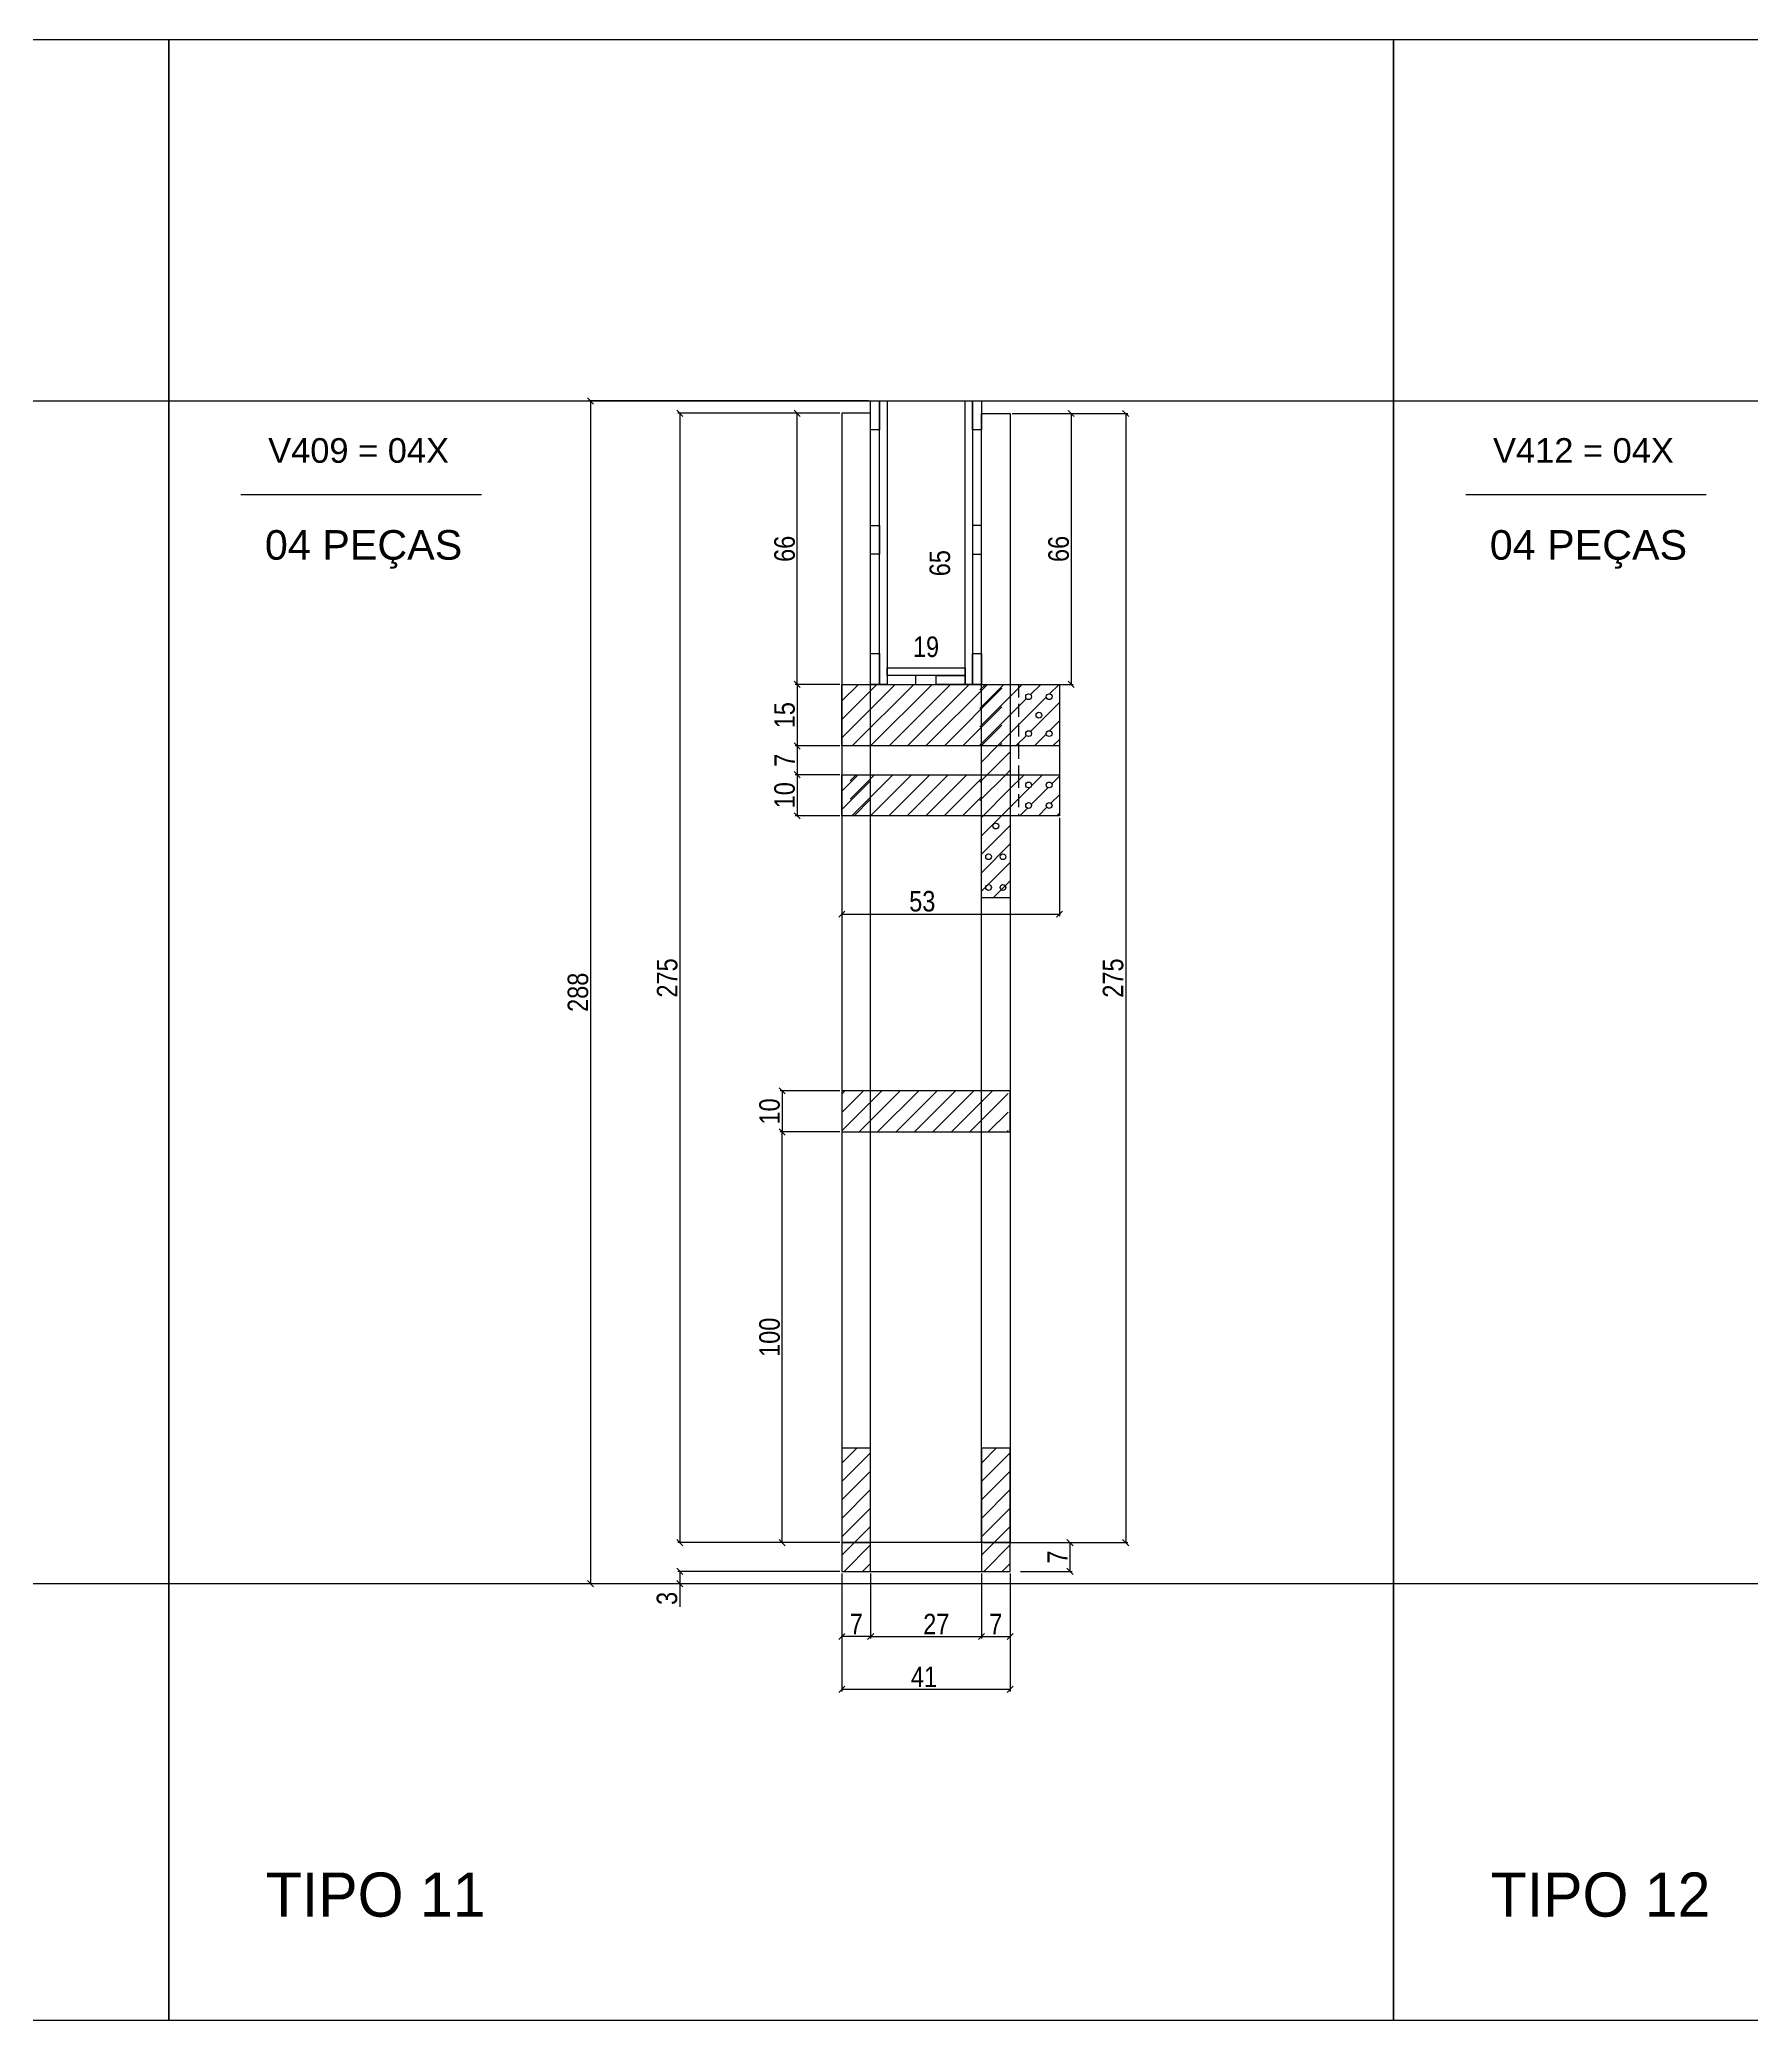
# Model space of a CAD drawing. Extents: x 17311 to 161354, y 153625 to 213544.
# Drawn here: x 20781 to 21615, y 208437 to 209402 of the extents above; entities that cross this region are included whole.
import ezdxf

# ---------------------------------------------------------------- set-up
doc = ezdxf.new("R2010")
doc.units = 0
doc.linetypes.add('DASHED2', pattern=[9.525, 6.35, -3.175])
doc.layers.get('0').update_dxf_attribs({"linetype": 'CONTINUOUS'})
doc.layers.get('DEFPOINTS').update_dxf_attribs({"linetype": 'CONTINUOUS'})
for name, color, linetype in [('8', 111, 'CONTINUOUS'), ('COTA', 241, 'CONTINUOUS'), ('detalhes', 4, 'CONTINUOUS'), ('HACHURA', 8, 'CONTINUOUS'), ('Painéis', 200, 'CONTINUOUS'), ('SARR_2.2x10', 60, 'CONTINUOUS'), ('SARR_7x7', 40, 'CONTINUOUS'), ('TIRAS REESCORAMENTO', 252, 'CONTINUOUS'), ('VIGAS', 3, 'CONTINUOUS')]:
    doc.layers.add(name, color=color, linetype=linetype)
doc.styles.add('COTA TECNICA 2X', font='techl___.ttf', dxfattribs={"height": 10})
doc.styles.add('R80-50', font='arial.ttf', dxfattribs={"height": 10})
doc.styles.add('ROMAS860', font='ROMAS860.SHX', dxfattribs={"height": 8.5})
doc.dimstyles.new('SECAO', dxfattribs={"dimscale": 0.333333, "dimtxt": 5, "dimasz": 9, "dimexe": 3, "dimexo": 3, "dimgap": 3, "dimtad": 1, "dimdec": 1, "dimlfac": 0.5, "dimzin": 12, "dimdsep": 46, "dimtxsty": 'COTA TECNICA 2X', "dimblk1": 'OBLIQUE', "dimblk2": 'OBLIQUE', "dimsah": 1, "dimcen": 0.9, "dimclrd": 4, "dimclre": 4, "dimclrt": 240, "dimadec": 1, "dimazin": 3, "dimtfac": 1, "dimtdec": 1, "dimtmove": 0, "dimatfit": 3, "dimfxl": 1, "dimtolj": 1, "dimtzin": 12, "dimarcsym": 0})
pattern_1 = [(45, (-4955.481, 11546.906), (-4.49012806, 4.49012806), [])]

# ---------------------------------------------------------------- blocks, each defined once
blk = doc.blocks.new('_Oblique')
at = {"color": 0, "linetype": 'ByBlock', "lineweight": -2}
blk.add_line((-0.5, -0.5), (0.5, 0.5), dxfattribs=at)
blk = doc.blocks.new('*D3063')
at = {"layer": 'DEFPOINTS', "color": 0, "transparency": 16777216}
for p in [(21172.12, 209219.77), (21093.16, 208669.68), (21172.12, 208669.68)]:
    blk.add_point(p, dxfattribs=at)
at = {"layer": 'detalhes', "color": 4, "lineweight": -2, "transparency": 16777216}
for p, q in [((21171.12, 209219.77), (21092.16, 209219.77)), ((21093.16, 209219.77), (21093.16, 208669.68)), ((21171.12, 208669.68), (21092.16, 208669.68))]:
    blk.add_line(p, q, dxfattribs=at)
at = {"layer": 'detalhes', "color": 4, "lineweight": -2, "transparency": 16777216, "xscale": 3, "yscale": 3, "zscale": 3}
for p, rotation in [((21093.16, 209219.77), 90), ((21093.16, 208669.68), 270)]:
    blk.add_blockref('_Oblique', p, dxfattribs=dict(at, rotation=rotation))
at = {"layer": 'detalhes', "color": 240, "transparency": 16777216, "insert": (21087.05, 208944.73), "char_height": 10, "attachment_point": 5, "rotation": 90, "style": 'COTA TECNICA 2X'}
blk.add_mtext('\\A1;275', dxfattribs=at)
blk = doc.blocks.new('*D3064')
at = {"layer": 'DEFPOINTS', "color": 0, "transparency": 16777216}
for p in [(21172.12, 208655.68), (21254.12, 208655.68), (21254.12, 208598.23)]:
    blk.add_point(p, dxfattribs=at)
at = {"layer": 'detalhes', "color": 4, "lineweight": -2, "transparency": 16777216}
for p, q in [((21172.12, 208654.68), (21172.12, 208597.23)), ((21254.12, 208654.68), (21254.12, 208597.23)), ((21172.12, 208598.23), (21254.12, 208598.23))]:
    blk.add_line(p, q, dxfattribs=at)
at = {"layer": 'detalhes', "color": 4, "lineweight": -2, "transparency": 16777216, "xscale": 3, "yscale": 3, "zscale": 3, "rotation": 180}
blk.add_blockref('_Oblique', (21172.12, 208598.23), dxfattribs=at)
at = {"layer": 'detalhes', "color": 4, "lineweight": -2, "transparency": 16777216, "xscale": 3, "yscale": 3, "zscale": 3}
blk.add_blockref('_Oblique', (21254.12, 208598.23), dxfattribs=at)
at = {"layer": 'detalhes', "color": 240, "transparency": 16777216, "insert": (21212.12, 208604.3), "char_height": 10, "attachment_point": 5, "style": 'COTA TECNICA 2X'}
blk.add_mtext('\\A1;41', dxfattribs=at)
blk = doc.blocks.new('*D3065')
at = {"layer": 'DEFPOINTS', "color": 0, "transparency": 16777216}
for p in [(21186.12, 208655.68), (21240.12, 208655.68), (21240.12, 208623.94)]:
    blk.add_point(p, dxfattribs=at)
at = {"layer": 'detalhes', "color": 4, "lineweight": -2, "transparency": 16777216}
for p, q in [((21186.12, 208654.68), (21186.12, 208622.94)), ((21240.12, 208654.68), (21240.12, 208622.94)), ((21186.12, 208623.94), (21240.12, 208623.94))]:
    blk.add_line(p, q, dxfattribs=at)
at = {"layer": 'detalhes', "color": 4, "lineweight": -2, "transparency": 16777216, "xscale": 3, "yscale": 3, "zscale": 3, "rotation": 180}
blk.add_blockref('_Oblique', (21186.12, 208623.94), dxfattribs=at)
at = {"layer": 'detalhes', "color": 4, "lineweight": -2, "transparency": 16777216, "xscale": 3, "yscale": 3, "zscale": 3}
blk.add_blockref('_Oblique', (21240.12, 208623.94), dxfattribs=at)
at = {"layer": 'detalhes', "color": 240, "transparency": 16777216, "insert": (21218.12, 208630.02), "char_height": 10, "attachment_point": 5, "style": 'COTA TECNICA 2X'}
blk.add_mtext('\\A1;27', dxfattribs=at)
blk = doc.blocks.new('*D3066')
at = {"layer": 'DEFPOINTS', "color": 0, "transparency": 16777216}
for p in [(21240.12, 208623.94), (21254.12, 208623.94), (21254.12, 208623.94)]:
    blk.add_point(p, dxfattribs=at)
at = {"layer": 'detalhes', "color": 4, "lineweight": -2, "transparency": 16777216}
blk.add_line((21240.12, 208623.94), (21254.12, 208623.94), dxfattribs=at)
at = {"layer": 'detalhes', "color": 4, "lineweight": -2, "transparency": 16777216, "xscale": 3, "yscale": 3, "zscale": 3, "rotation": 180}
blk.add_blockref('_Oblique', (21240.12, 208623.94), dxfattribs=at)
at = {"layer": 'detalhes', "color": 4, "lineweight": -2, "transparency": 16777216, "xscale": 3, "yscale": 3, "zscale": 3}
blk.add_blockref('_Oblique', (21254.12, 208623.94), dxfattribs=at)
at = {"layer": 'detalhes', "color": 240, "transparency": 16777216, "insert": (21247.12, 208630.02), "char_height": 10, "attachment_point": 5, "style": 'COTA TECNICA 2X'}
blk.add_mtext('\\A1;7', dxfattribs=at)
blk = doc.blocks.new('*D3067')
at = {"layer": 'DEFPOINTS', "color": 0, "transparency": 16777216}
for p in [(21172.12, 208623.94), (21172.12, 208623.94), (21186.12, 208623.94)]:
    blk.add_point(p, dxfattribs=at)
at = {"layer": 'detalhes', "color": 4, "lineweight": -2, "transparency": 16777216}
blk.add_line((21186.12, 208623.94), (21172.12, 208623.94), dxfattribs=at)
at = {"layer": 'detalhes', "color": 4, "lineweight": -2, "transparency": 16777216, "xscale": 3, "yscale": 3, "zscale": 3, "rotation": 180}
blk.add_blockref('_Oblique', (21172.12, 208623.94), dxfattribs=at)
at = {"layer": 'detalhes', "color": 4, "lineweight": -2, "transparency": 16777216, "xscale": 3, "yscale": 3, "zscale": 3}
blk.add_blockref('_Oblique', (21186.12, 208623.94), dxfattribs=at)
at = {"layer": 'detalhes', "color": 240, "transparency": 16777216, "insert": (21179.12, 208630.02), "char_height": 10, "attachment_point": 5, "style": 'COTA TECNICA 2X'}
blk.add_mtext('\\A1;7', dxfattribs=at)
blk = doc.blocks.new('*D3068')
at = {"layer": 'DEFPOINTS', "color": 0, "transparency": 16777216}
for p in [(21172.12, 208889.7), (21143.02, 208869.7), (21172.12, 208869.7)]:
    blk.add_point(p, dxfattribs=at)
at = {"layer": 'detalhes', "color": 4, "lineweight": -2, "transparency": 16777216}
for p, q in [((21171.12, 208889.7), (21142.02, 208889.7)), ((21143.02, 208889.7), (21143.02, 208869.7)), ((21171.12, 208869.7), (21142.02, 208869.7))]:
    blk.add_line(p, q, dxfattribs=at)
at = {"layer": 'detalhes', "color": 4, "lineweight": -2, "transparency": 16777216, "xscale": 3, "yscale": 3, "zscale": 3}
for p, rotation in [((21143.02, 208889.7), 90), ((21143.02, 208869.7), 270)]:
    blk.add_blockref('_Oblique', p, dxfattribs=dict(at, rotation=rotation))
at = {"layer": 'detalhes', "color": 240, "transparency": 16777216, "insert": (21136.92, 208879.7), "char_height": 10, "attachment_point": 5, "rotation": 90, "style": 'COTA TECNICA 2X'}
blk.add_mtext('\\A1;10', dxfattribs=at)
blk = doc.blocks.new('*D3069')
at = {"layer": 'DEFPOINTS', "color": 0, "transparency": 16777216}
for p in [(21150.35, 209219.77), (21172.12, 209219.77), (21172.12, 209087.72)]:
    blk.add_point(p, dxfattribs=at)
at = {"layer": 'detalhes', "color": 4, "lineweight": -2, "transparency": 16777216}
for p, q in [((21171.12, 209219.77), (21149.35, 209219.77)), ((21150.35, 209087.72), (21150.35, 209219.77)), ((21171.12, 209087.72), (21149.35, 209087.72))]:
    blk.add_line(p, q, dxfattribs=at)
at = {"layer": 'detalhes', "color": 4, "lineweight": -2, "transparency": 16777216, "xscale": 3, "yscale": 3, "zscale": 3}
for p, rotation in [((21150.35, 209219.77), 90), ((21150.35, 209087.72), 270)]:
    blk.add_blockref('_Oblique', p, dxfattribs=dict(at, rotation=rotation))
at = {"layer": 'detalhes', "color": 240, "transparency": 16777216, "insert": (21144.25, 209153.75), "char_height": 10, "attachment_point": 5, "rotation": 90, "style": 'COTA TECNICA 2X'}
blk.add_mtext('\\A1;66', dxfattribs=at)
blk = doc.blocks.new('*D3070')
at = {"layer": 'DEFPOINTS', "color": 0, "transparency": 16777216}
for p in [(21254.12, 209219.65), (21254.12, 209087.72), (21283.88, 209087.72)]:
    blk.add_point(p, dxfattribs=at)
at = {"layer": 'detalhes', "color": 4, "lineweight": -2, "transparency": 16777216}
for p, q in [((21255.12, 209219.65), (21284.88, 209219.65)), ((21283.88, 209219.65), (21283.88, 209087.72)), ((21255.12, 209087.72), (21284.88, 209087.72))]:
    blk.add_line(p, q, dxfattribs=at)
at = {"layer": 'detalhes', "color": 4, "lineweight": -2, "transparency": 16777216, "xscale": 3, "yscale": 3, "zscale": 3}
for p, rotation in [((21283.88, 209219.65), 90), ((21283.88, 209087.72), 270)]:
    blk.add_blockref('_Oblique', p, dxfattribs=dict(at, rotation=rotation))
at = {"layer": 'detalhes', "color": 240, "transparency": 16777216, "insert": (21277.77, 209153.69), "char_height": 10, "attachment_point": 5, "rotation": 90, "style": 'COTA TECNICA 2X'}
blk.add_mtext('\\A1;66', dxfattribs=at)
blk = doc.blocks.new('*D3071')
at = {"layer": 'DEFPOINTS', "color": 0, "transparency": 16777216}
for p in [(21186.12, 209225.77), (21049.66, 208649.68), (21172.12, 208649.68)]:
    blk.add_point(p, dxfattribs=at)
at = {"layer": 'detalhes', "color": 4, "lineweight": -2, "transparency": 16777216}
for p, q in [((21185.12, 209225.77), (21048.66, 209225.77)), ((21049.66, 209225.77), (21049.66, 208649.68)), ((21171.12, 208649.68), (21048.66, 208649.68))]:
    blk.add_line(p, q, dxfattribs=at)
at = {"layer": 'detalhes', "color": 4, "lineweight": -2, "transparency": 16777216, "xscale": 3, "yscale": 3, "zscale": 3}
for p, rotation in [((21049.66, 209225.77), 90), ((21049.66, 208649.68), 270)]:
    blk.add_blockref('_Oblique', p, dxfattribs=dict(at, rotation=rotation))
at = {"layer": 'detalhes', "color": 240, "transparency": 16777216, "insert": (21043.56, 208937.73), "char_height": 10, "attachment_point": 5, "rotation": 90, "style": 'COTA TECNICA 2X'}
blk.add_mtext('\\A1;288', dxfattribs=at)
blk = doc.blocks.new('*D3072')
at = {"layer": 'DEFPOINTS', "color": 0, "transparency": 16777216}
for p in [(21172.12, 208655.68), (21093.16, 208649.68), (21172.12, 208649.68)]:
    blk.add_point(p, dxfattribs=at)
at = {"layer": 'detalhes', "color": 4, "lineweight": -2, "transparency": 16777216}
for p, q in [((21171.12, 208655.68), (21092.16, 208655.68)), ((21093.16, 208655.68), (21093.16, 208649.68)), ((21171.12, 208649.68), (21092.16, 208649.68)), ((21093.16, 208649.68), (21093.16, 208638.35))]:
    blk.add_line(p, q, dxfattribs=at)
at = {"layer": 'detalhes', "color": 4, "lineweight": -2, "transparency": 16777216, "xscale": 3, "yscale": 3, "zscale": 3}
for p, rotation in [((21093.16, 208655.68), 90), ((21093.16, 208649.68), 270)]:
    blk.add_blockref('_Oblique', p, dxfattribs=dict(at, rotation=rotation))
at = {"layer": 'detalhes', "color": 240, "transparency": 16777216, "insert": (21086.94, 208642.52), "char_height": 10, "attachment_point": 5, "rotation": 90, "style": 'COTA TECNICA 2X'}
blk.add_mtext('\\A1;3', dxfattribs=at)
blk = doc.blocks.new('*D3073')
at = {"layer": 'DEFPOINTS', "color": 0, "transparency": 16777216}
for p in [(21219.16, 209225.77), (21226.01, 209225.77), (21219.16, 209095.72)]:
    blk.add_point(p, dxfattribs=at)
at = {"layer": 'detalhes', "color": 240, "transparency": 16777216, "insert": (21219.9, 209146.75), "char_height": 10, "attachment_point": 5, "rotation": 90, "style": 'COTA TECNICA 2X'}
blk.add_mtext('\\A1;65', dxfattribs=at)
blk = doc.blocks.new('*D3074')
at = {"layer": 'DEFPOINTS', "color": 0, "transparency": 16777216}
for p in [(21194.12, 209099.88), (21232.12, 209099.88), (21232.12, 209099.88)]:
    blk.add_point(p, dxfattribs=at)
at = {"layer": 'detalhes', "color": 240, "transparency": 16777216, "insert": (21213.12, 209105.97), "char_height": 10, "attachment_point": 5, "style": 'COTA TECNICA 2X'}
blk.add_mtext('\\A1;19', dxfattribs=at)
blk = doc.blocks.new('*D3075')
at = {"layer": 'DEFPOINTS', "color": 0, "transparency": 16777216}
for p in [(21143.02, 208869.7), (21172.12, 208869.7), (21171.12, 208669.68)]:
    blk.add_point(p, dxfattribs=at)
at = {"layer": 'detalhes', "color": 4, "lineweight": -2, "transparency": 16777216}
for p, q in [((21171.12, 208869.7), (21142.02, 208869.7)), ((21143.02, 208669.68), (21143.02, 208869.7)), ((21170.12, 208669.68), (21142.02, 208669.68))]:
    blk.add_line(p, q, dxfattribs=at)
at = {"layer": 'detalhes', "color": 4, "lineweight": -2, "transparency": 16777216, "xscale": 3, "yscale": 3, "zscale": 3}
for p, rotation in [((21143.02, 208869.7), 90), ((21143.02, 208669.68), 270)]:
    blk.add_blockref('_Oblique', p, dxfattribs=dict(at, rotation=rotation))
at = {"layer": 'detalhes', "color": 240, "transparency": 16777216, "insert": (21136.92, 208769.69), "char_height": 10, "attachment_point": 5, "rotation": 90, "style": 'COTA TECNICA 2X'}
blk.add_mtext('\\A1;100', dxfattribs=at)
blk = doc.blocks.new('*D3076')
at = {"layer": 'DEFPOINTS', "color": 0, "transparency": 16777216}
for p in [(21172.12, 209047.72), (21278.12, 209023.72), (21278.12, 208975.8)]:
    blk.add_point(p, dxfattribs=at)
at = {"layer": 'detalhes', "color": 4, "lineweight": -2, "transparency": 16777216}
for p, q in [((21172.12, 209046.72), (21172.12, 208974.8)), ((21278.12, 209022.72), (21278.12, 208974.8)), ((21172.12, 208975.8), (21278.12, 208975.8))]:
    blk.add_line(p, q, dxfattribs=at)
at = {"layer": 'detalhes', "color": 4, "lineweight": -2, "transparency": 16777216, "xscale": 3, "yscale": 3, "zscale": 3, "rotation": 180}
blk.add_blockref('_Oblique', (21172.12, 208975.8), dxfattribs=at)
at = {"layer": 'detalhes', "color": 4, "lineweight": -2, "transparency": 16777216, "xscale": 3, "yscale": 3, "zscale": 3}
blk.add_blockref('_Oblique', (21278.12, 208975.8), dxfattribs=at)
at = {"layer": 'detalhes', "color": 240, "transparency": 16777216, "insert": (21211.3, 208982.02), "char_height": 10, "attachment_point": 5, "style": 'COTA TECNICA 2X'}
blk.add_mtext('\\A1;53', dxfattribs=at)
blk = doc.blocks.new('*D3077')
at = {"layer": 'DEFPOINTS', "color": 0, "transparency": 16777216}
for p in [(21255.12, 209219.65), (21255.12, 208669.68), (21310.42, 208669.68)]:
    blk.add_point(p, dxfattribs=at)
at = {"layer": 'detalhes', "color": 4, "lineweight": -2, "transparency": 16777216}
for p, q in [((21256.12, 209219.65), (21311.42, 209219.65)), ((21310.42, 209219.65), (21310.42, 208669.68)), ((21256.12, 208669.68), (21311.42, 208669.68))]:
    blk.add_line(p, q, dxfattribs=at)
at = {"layer": 'detalhes', "color": 4, "lineweight": -2, "transparency": 16777216, "xscale": 3, "yscale": 3, "zscale": 3}
for p, rotation in [((21310.42, 209219.65), 90), ((21310.42, 208669.68), 270)]:
    blk.add_blockref('_Oblique', p, dxfattribs=dict(at, rotation=rotation))
at = {"layer": 'detalhes', "color": 240, "transparency": 16777216, "insert": (21304.31, 208944.67), "char_height": 10, "attachment_point": 5, "rotation": 90, "style": 'COTA TECNICA 2X'}
blk.add_mtext('\\A1;275', dxfattribs=at)
blk = doc.blocks.new('*D3078')
at = {"layer": 'DEFPOINTS', "color": 0, "transparency": 16777216}
for p in [(21240.12, 208669.68), (21258.18, 208655.68), (21283.27, 208655.68)]:
    blk.add_point(p, dxfattribs=at)
at = {"layer": 'detalhes', "color": 4, "lineweight": -2, "transparency": 16777216}
for p, q in [((21241.12, 208669.68), (21284.27, 208669.68)), ((21283.27, 208669.68), (21283.27, 208655.68)), ((21259.18, 208655.68), (21284.27, 208655.68))]:
    blk.add_line(p, q, dxfattribs=at)
at = {"layer": 'detalhes', "color": 4, "lineweight": -2, "transparency": 16777216, "xscale": 3, "yscale": 3, "zscale": 3}
for p, rotation in [((21283.27, 208669.68), 90), ((21283.27, 208655.68), 270)]:
    blk.add_blockref('_Oblique', p, dxfattribs=dict(at, rotation=rotation))
at = {"layer": 'detalhes', "color": 240, "transparency": 16777216, "insert": (21277.2, 208662.68), "char_height": 10, "attachment_point": 5, "rotation": 90, "style": 'COTA TECNICA 2X'}
blk.add_mtext('\\A1;7', dxfattribs=at)
blk = doc.blocks.new('*D3079')
at = {"layer": 'DEFPOINTS', "color": 0, "transparency": 16777216}
for p in [(21172.12, 209087.72), (21150.35, 209057.72), (21172.12, 209057.72)]:
    blk.add_point(p, dxfattribs=at)
at = {"layer": 'detalhes', "color": 4, "lineweight": -2, "transparency": 16777216}
for p, q in [((21171.12, 209087.72), (21149.35, 209087.72)), ((21150.35, 209087.72), (21150.35, 209057.72)), ((21171.12, 209057.72), (21149.35, 209057.72))]:
    blk.add_line(p, q, dxfattribs=at)
at = {"layer": 'detalhes', "color": 4, "lineweight": -2, "transparency": 16777216, "xscale": 3, "yscale": 3, "zscale": 3}
for p, rotation in [((21150.35, 209087.72), 90), ((21150.35, 209057.72), 270)]:
    blk.add_blockref('_Oblique', p, dxfattribs=dict(at, rotation=rotation))
at = {"layer": 'detalhes', "color": 240, "transparency": 16777216, "insert": (21144.24, 209072.72), "char_height": 10, "attachment_point": 5, "rotation": 90, "style": 'COTA TECNICA 2X'}
blk.add_mtext('\\A1;15', dxfattribs=at)
blk = doc.blocks.new('*D3080')
at = {"layer": 'DEFPOINTS', "color": 0, "transparency": 16777216}
for p in [(21172.12, 209043.72), (21150.35, 209023.72), (21172.12, 209023.72)]:
    blk.add_point(p, dxfattribs=at)
at = {"layer": 'detalhes', "color": 4, "lineweight": -2, "transparency": 16777216}
for p, q in [((21171.12, 209043.72), (21149.35, 209043.72)), ((21150.35, 209043.72), (21150.35, 209023.72)), ((21171.12, 209023.72), (21149.35, 209023.72))]:
    blk.add_line(p, q, dxfattribs=at)
at = {"layer": 'detalhes', "color": 4, "lineweight": -2, "transparency": 16777216, "xscale": 3, "yscale": 3, "zscale": 3}
for p, rotation in [((21150.35, 209043.72), 90), ((21150.35, 209023.72), 270)]:
    blk.add_blockref('_Oblique', p, dxfattribs=dict(at, rotation=rotation))
at = {"layer": 'detalhes', "color": 240, "transparency": 16777216, "insert": (21144.25, 209033.72), "char_height": 10, "attachment_point": 5, "rotation": 90, "style": 'COTA TECNICA 2X'}
blk.add_mtext('\\A1;10', dxfattribs=at)
blk = doc.blocks.new('*D3081')
at = {"layer": 'DEFPOINTS', "color": 0, "transparency": 16777216}
for p in [(21172.12, 209057.72), (21150.35, 209043.72), (21172.12, 209043.72)]:
    blk.add_point(p, dxfattribs=at)
at = {"layer": 'detalhes', "color": 4, "lineweight": -2, "transparency": 16777216}
for p, q in [((21171.12, 209057.72), (21149.35, 209057.72)), ((21150.35, 209057.72), (21150.35, 209043.72)), ((21171.12, 209043.72), (21149.35, 209043.72))]:
    blk.add_line(p, q, dxfattribs=at)
at = {"layer": 'detalhes', "color": 4, "lineweight": -2, "transparency": 16777216, "xscale": 3, "yscale": 3, "zscale": 3}
for p, rotation in [((21150.35, 209057.72), 90), ((21150.35, 209043.72), 270)]:
    blk.add_blockref('_Oblique', p, dxfattribs=dict(at, rotation=rotation))
at = {"layer": 'detalhes', "color": 240, "transparency": 16777216, "insert": (21144.28, 209050.72), "char_height": 10, "attachment_point": 5, "rotation": 90, "style": 'COTA TECNICA 2X'}
blk.add_mtext('\\A1;7', dxfattribs=at)

msp = doc.modelspace()

# ---------------------------------------------------------------- hatches: boundary and pattern name
at = {"layer": 'COTA'}
h = msp.add_hatch(dxfattribs=at)
h.set_pattern_fill('ANSI31', color=256, scale=2, style=0)
h.set_pattern_definition([(45, (-4945.481, 11546.906), (-4.49012806, 4.49012806), [])])
h.paths.add_polyline_path([(21250.12, 209087.72), (21172.12, 209087.72), (21172.12, 209057.72), (21250.12, 209057.72)])
h = msp.add_hatch(dxfattribs=at)
h.set_pattern_fill('ANSI31', color=256, scale=2, style=0)
h.set_pattern_definition(pattern_1)
h.paths.add_polyline_path([(21253.32, 209087.72), (21239.32, 209087.72), (21239.32, 209057.72), (21253.32, 209057.72)])
h = msp.add_hatch(dxfattribs=at)
h.set_pattern_fill('ANSI31', color=256, scale=2, style=0)
h.set_pattern_definition(pattern_1)
h.paths.add_polyline_path([(21278.12, 209087.72), (21253.32, 209087.72), (21253.32, 209057.72), (21278.12, 209057.72)])
h.paths.add_polyline_path([(21264.52, 209063.72, -1), (21261.72, 209063.72, -1)], flags=16)
h.paths.add_polyline_path([(21266.72, 209072.72, -1), (21269.52, 209072.72, -1)], flags=16)
h.paths.add_polyline_path([(21261.72, 209081.72, -1), (21264.52, 209081.72, -1)], flags=16)
h.paths.add_polyline_path([(21274.52, 209063.72, -1), (21271.72, 209063.72, -1)], flags=16)
h.paths.add_polyline_path([(21271.72, 209081.72, -1), (21274.52, 209081.72, -1)], flags=16)
h = msp.add_hatch(dxfattribs=at)
h.set_pattern_fill('ANSI31', color=256, scale=2, style=0)
h.set_pattern_definition(pattern_1)
h.paths.add_polyline_path([(21240.12, 209057.72), (21240.12, 209043.72), (21254.12, 209043.72), (21254.12, 209057.72)])
h = msp.add_hatch(dxfattribs=at)
h.set_pattern_fill('ANSI31', color=256, scale=2, style=0)
h.set_pattern_definition(pattern_1)
h.paths.add_polyline_path([(21186.12, 209043.72), (21172.12, 209043.72), (21172.12, 209023.72), (21186.12, 209023.72)])
h = msp.add_hatch(dxfattribs=at)
h.set_pattern_fill('ANSI31', color=256, scale=2, style=0)
h.set_pattern_definition([(45, (-4965.481, 11546.906), (-4.49012806, 4.49012806), [])])
h.paths.add_polyline_path([(21240.12, 209043.72), (21176.12, 209043.72), (21176.12, 209023.72), (21240.12, 209023.72)])
h = msp.add_hatch(dxfattribs=at)
h.set_pattern_fill('ANSI31', color=256, scale=2, style=0)
h.set_pattern_definition(pattern_1)
h.paths.add_polyline_path([(21253.32, 209043.72), (21239.32, 209043.72), (21239.32, 209023.72), (21253.32, 209023.72)])
h = msp.add_hatch(dxfattribs=at)
h.set_pattern_fill('ANSI31', color=256, scale=2, style=0)
h.set_pattern_definition(pattern_1)
h.paths.add_polyline_path([(21278.12, 209043.72), (21253.32, 209043.72), (21253.32, 209023.72), (21278.12, 209023.72)])
h.paths.add_polyline_path([(21261.72, 209038.72, -1), (21264.52, 209038.72, -1)], flags=16)
h.paths.add_polyline_path([(21264.52, 209028.72, -1), (21261.72, 209028.72, -1)], flags=16)
h.paths.add_polyline_path([(21271.72, 209038.72, -1), (21274.52, 209038.72, -1)], flags=16)
h.paths.add_polyline_path([(21274.52, 209028.72, -1), (21271.72, 209028.72, -1)], flags=16)
h = msp.add_hatch(dxfattribs=at)
h.set_pattern_fill('ANSI31', color=256, scale=2, style=0)
h.set_pattern_definition(pattern_1)
h.paths.add_polyline_path([(21240.12, 208983.78), (21254.12, 208983.78), (21254.12, 209023.72), (21240.12, 209023.72)])
h = msp.add_hatch(dxfattribs=at)
h.set_pattern_fill('ANSI31', color=256, scale=2, style=0)
h.set_pattern_definition([(45, (-4955.481, 11596.906), (-4.49012806, 4.49012806), [])])
h.paths.add_polyline_path([(21253.12, 208889.7), (21172.12, 208889.7), (21172.12, 208869.7), (21253.12, 208869.7)])
h = msp.add_hatch(dxfattribs=at)
h.set_pattern_fill('ANSI31', color=256, scale=2, style=0)
h.set_pattern_definition([(45, (1327.9043, 202846.491), (-4.490128, 4.490128), [])])
h.paths.add_polyline_path([(21172.12, 208655.68), (21186.12, 208655.68), (21186.12, 208715.68), (21172.12, 208715.68)])
h = msp.add_hatch(dxfattribs=at)
h.set_pattern_fill('ANSI31', color=256, scale=2, style=0)
h.set_pattern_definition([(45, (1395.9043, 202846.491), (-4.490128, 4.490128), [])])
h.paths.add_polyline_path([(21240.12, 208655.68), (21254.12, 208655.68), (21254.12, 208715.68), (21240.12, 208715.68)])

# ---------------------------------------------------------------- linework, layer by layer
at = {"linetype": 'Continuous'}
msp.add_line((21278.12, 209057.72), (21278.12, 209043.72), dxfattribs=at)
msp.add_line((21254.12, 208983.78), (21240.12, 208983.78))
msp.add_lwpolyline([(21194.12, 208655.68), (21254.12, 208655.68), (21254.12, 208669.68), (21172.12, 208669.68), (21172.12, 208655.68), (21194.12, 208655.68)], dxfattribs=at)
for centre in [(21263.12, 209081.72), (21273.12, 209081.72), (21268.12, 209072.72), (21263.12, 209063.72), (21273.12, 209063.72), (21263.12, 209038.72), (21273.12, 209038.72), (21263.12, 209028.72), (21273.12, 209028.72), (21247.12, 209018.72), (21243.62, 209003.75), (21250.62, 209003.75), (21243.62, 208988.78), (21250.62, 208988.78)]:
    msp.add_circle(centre, 1.4)
at = {"layer": '8', "color": 5, "linetype": 'Continuous'}
msp.add_lwpolyline([(22037.78, 208436.98), (21440.97, 208436.98), (21440.97, 209401.76), (22037.78, 209401.76)], close=True, dxfattribs=at)
at = {"layer": 'COTA', "linetype": 'DASHED2'}
for p, q in [((21258.12, 209087.72), (21258.12, 209057.72)), ((21258.12, 209057.72), (21258.12, 209043.72)), ((21258.12, 209043.72), (21258.12, 209023.72))]:
    msp.add_line(p, q, dxfattribs=at)
at = {"layer": 'HACHURA', "color": 7}
for p, q in [((20879.31, 209180.14), (20996.46, 209180.14)), ((21476.12, 209180.14), (21593.27, 209180.14))]:
    msp.add_line(p, q, dxfattribs=at)
at = {"layer": 'Painéis'}
msp.add_lwpolyline([(21172.12, 208869.7), (21254.12, 208869.7), (21254.12, 208889.7), (21172.12, 208889.7), (21172.12, 208869.7)], dxfattribs=at)
for points in [[(21172.12, 208655.68), (21186.12, 208655.68), (21186.12, 208715.68), (21172.12, 208715.68)], [(21240.12, 208655.68), (21254.12, 208655.68), (21254.12, 208715.68), (21240.12, 208715.68)]]:
    msp.add_lwpolyline(points, close=True, dxfattribs=at)
at = {"layer": 'SARR_2.2x10', "linetype": 'Continuous'}
for points in [[(21278.12, 209057.72), (21172.12, 209057.72), (21172.12, 209087.72), (21278.12, 209087.72)], [(21278.12, 209023.72), (21172.12, 209023.72), (21172.12, 209043.72), (21278.12, 209043.72)]]:
    msp.add_lwpolyline(points, close=True, dxfattribs=at)
at = {"layer": 'SARR_7x7', "linetype": 'Continuous'}
for points in [[(21172.12, 208669.68), (21186.12, 208669.68), (21186.12, 209219.77), (21172.12, 209219.77)], [(21254.12, 208669.68), (21240.12, 208669.68), (21240.12, 209219.65), (21254.12, 209219.65)]]:
    msp.add_lwpolyline(points, close=True, dxfattribs=at)
at = {"layer": 'TIRAS REESCORAMENTO', "linetype": 'ByBlock'}
for p, q in [((22634.59, 209225.68), (17860.1, 209225.68)), ((21194.12, 209225.77), (21315.09, 209225.77)), ((22634.59, 208649.68), (17860.1, 208649.68))]:
    msp.add_line(p, q, dxfattribs=at)
for points in [[(21186.12, 209225.77), (21190.52, 209225.77), (21190.52, 209211.77), (21186.12, 209211.77)], [(21235.72, 209225.77), (21240.12, 209225.77), (21240.12, 209211.77), (21235.72, 209211.77)], [(21186.12, 209165.09), (21190.52, 209165.09), (21190.52, 209151.09), (21186.12, 209151.09)], [(21240.12, 209165.09), (21235.72, 209165.09), (21235.72, 209151.09), (21240.12, 209151.09)], [(21186.12, 209102.72), (21190.52, 209102.72), (21190.52, 209087.72), (21186.12, 209087.72)], [(21235.72, 209102.72), (21240.12, 209102.72), (21240.12, 209087.72), (21235.72, 209087.72)], [(21232.12, 209092.12), (21194.12, 209092.12), (21194.12, 209095.72), (21232.12, 209095.72)], [(21208.12, 209087.72), (21208.12, 209092.12), (21194.12, 209092.12), (21194.12, 209087.72)], [(21218.09, 209087.72), (21218.09, 209092.12), (21232.12, 209092.12), (21232.12, 209087.72)]]:
    msp.add_lwpolyline(points, close=True, dxfattribs=at)
for points in [[(21194.12, 209087.72), (21190.52, 209087.72), (21190.52, 209225.77), (21194.12, 209225.77), (21194.12, 209087.72)], [(21235.72, 209087.72), (21232.12, 209087.72), (21232.12, 209225.77), (21235.72, 209225.77), (21235.72, 209087.72)]]:
    msp.add_lwpolyline(points, dxfattribs=at)
at = {"layer": 'VIGAS', "color": 5}
for points in [[(20844.16, 208436.98), (20247.34, 208436.98), (20247.34, 209401.76), (20844.16, 209401.76)], [(21440.97, 208436.98), (20844.16, 208436.98), (20844.16, 209401.76), (21440.97, 209401.76)]]:
    msp.add_lwpolyline(points, close=True, dxfattribs=at)

# ---------------------------------------------------------------- texts
at = {"linetype": 'Continuous', "style": 'ROMAS860'}
for s, p in [('TIPO 11', (20891.44, 208487.5)), ('TIPO 12', (21488.25, 208487.5))]:
    msp.add_text(s, height=21.505, dxfattribs=at).set_placement(p)
at = {"layer": 'VIGAS', "color": 7, "attachment_point": 1, "style": 'R80-50'}
for s, width, insert, char_height in [('V409 = 04X', 124.324, (20892.61, 209207.65), 12), ('V412 = 04X', 124.324, (21489.42, 209207.65), 12), ('04 PEÇAS', 162.221, (20890.99, 209162.85), 14.4), ('04 PEÇAS', 162.221, (21487.8, 209162.85), 14.4)]:
    msp.add_mtext_dynamic_manual_height_columns(s, width=width, gutter_width=50, heights=[0], dxfattribs=dict(at, insert=insert, char_height=char_height))

# ---------------------------------------------------------------- dimensions: what is measured, and where the dimension line sits
at = {"layer": 'detalhes', "color": 3}
for base, p1, p2, picture, middle in [((21049.66, 208649.68), (21186.12, 209225.77), (21172.12, 208649.68), '*D3071', (21043.56, 208937.73)), ((21093.16, 208669.68), (21172.12, 209219.77), (21172.12, 208669.68), '*D3063', (21087.05, 208944.73)), ((21150.35, 209219.77), (21172.12, 209087.72), (21172.12, 209219.77), '*D3069', (21144.25, 209153.75)), ((21283.88, 209087.72), (21254.12, 209219.65), (21254.12, 209087.72), '*D3070', (21277.77, 209153.69)), ((21310.42, 208669.68), (21255.12, 209219.65), (21255.12, 208669.68), '*D3077', (21304.31, 208944.67)), ((21150.35, 209057.72), (21172.12, 209087.72), (21172.12, 209057.72), '*D3079', (21144.24, 209072.72)), ((21150.35, 209043.72), (21172.12, 209057.72), (21172.12, 209043.72), '*D3081', (21144.28, 209050.72)), ((21150.35, 209023.72), (21172.12, 209043.72), (21172.12, 209023.72), '*D3080', (21144.25, 209033.72)), ((21143.02, 208869.7), (21172.12, 208889.7), (21172.12, 208869.7), '*D3068', (21136.92, 208879.7)), ((21143.02, 208869.7), (21171.12, 208669.68), (21172.12, 208869.7), '*D3075', (21136.92, 208769.69)), ((21283.27, 208655.68), (21240.12, 208669.68), (21258.18, 208655.68), '*D3078', (21277.2, 208662.68)), ((21093.16, 208649.68), (21172.12, 208655.68), (21172.12, 208649.68), '*D3072', (21086.94, 208642.52))]:
    dim = msp.add_linear_dim(base=base, p1=p1, p2=p2, angle=90, dimstyle='SECAO', dxfattribs=at)
    dim.commit()
    dim.dimension.update_dxf_attribs({"geometry": picture, "text_midpoint": middle})
dim = msp.add_linear_dim(base=(21226.01, 209225.77), p1=(21219.16, 209095.72), p2=(21219.16, 209225.77), angle=90, dimstyle='SECAO', override={"dimse1": 1, "dimse2": 1, "dimsd1": 1, "dimsd2": 1}, dxfattribs=at)
dim.commit()
dim.dimension.update_dxf_attribs({"geometry": '*D3073', "text_midpoint": (21226.01, 209146.75), "dimtype": 160})
dim = msp.add_linear_dim(base=(21232.12, 209099.88), p1=(21194.12, 209099.88), p2=(21232.12, 209099.88), dimstyle='SECAO', override={"dimse1": 1, "dimse2": 1, "dimsd1": 1, "dimsd2": 1}, dxfattribs=at)
dim.commit()
dim.dimension.update_dxf_attribs({"geometry": '*D3074', "text_midpoint": (21213.12, 209105.97)})
for base, p1, p2, picture, middle in [((21278.12, 208975.8), (21172.12, 209047.72), (21278.12, 209023.72), '*D3076', (21211.3, 208975.8)), ((21254.12, 208598.23), (21172.12, 208655.68), (21254.12, 208655.68), '*D3064', (21212.12, 208598.23)), ((21240.12, 208623.94), (21186.12, 208655.68), (21240.12, 208655.68), '*D3065', (21218.12, 208623.94)), ((21254.12, 208623.94), (21240.12, 208623.94), (21254.12, 208623.94), '*D3066', (21247.12, 208623.94))]:
    dim = msp.add_linear_dim(base=base, p1=p1, p2=p2, dimstyle='SECAO', dxfattribs=at)
    dim.commit()
    dim.dimension.update_dxf_attribs({"geometry": picture, "text_midpoint": middle, "dimtype": 160})
dim = msp.add_linear_dim(base=(21172.12, 208623.94), p1=(21186.12, 208623.94), p2=(21172.12, 208623.94), dimstyle='SECAO', dxfattribs=at)
dim.commit()
dim.dimension.update_dxf_attribs({"geometry": '*D3067', "text_midpoint": (21179.12, 208630.02)})

doc.saveas('drawing.dxf')
